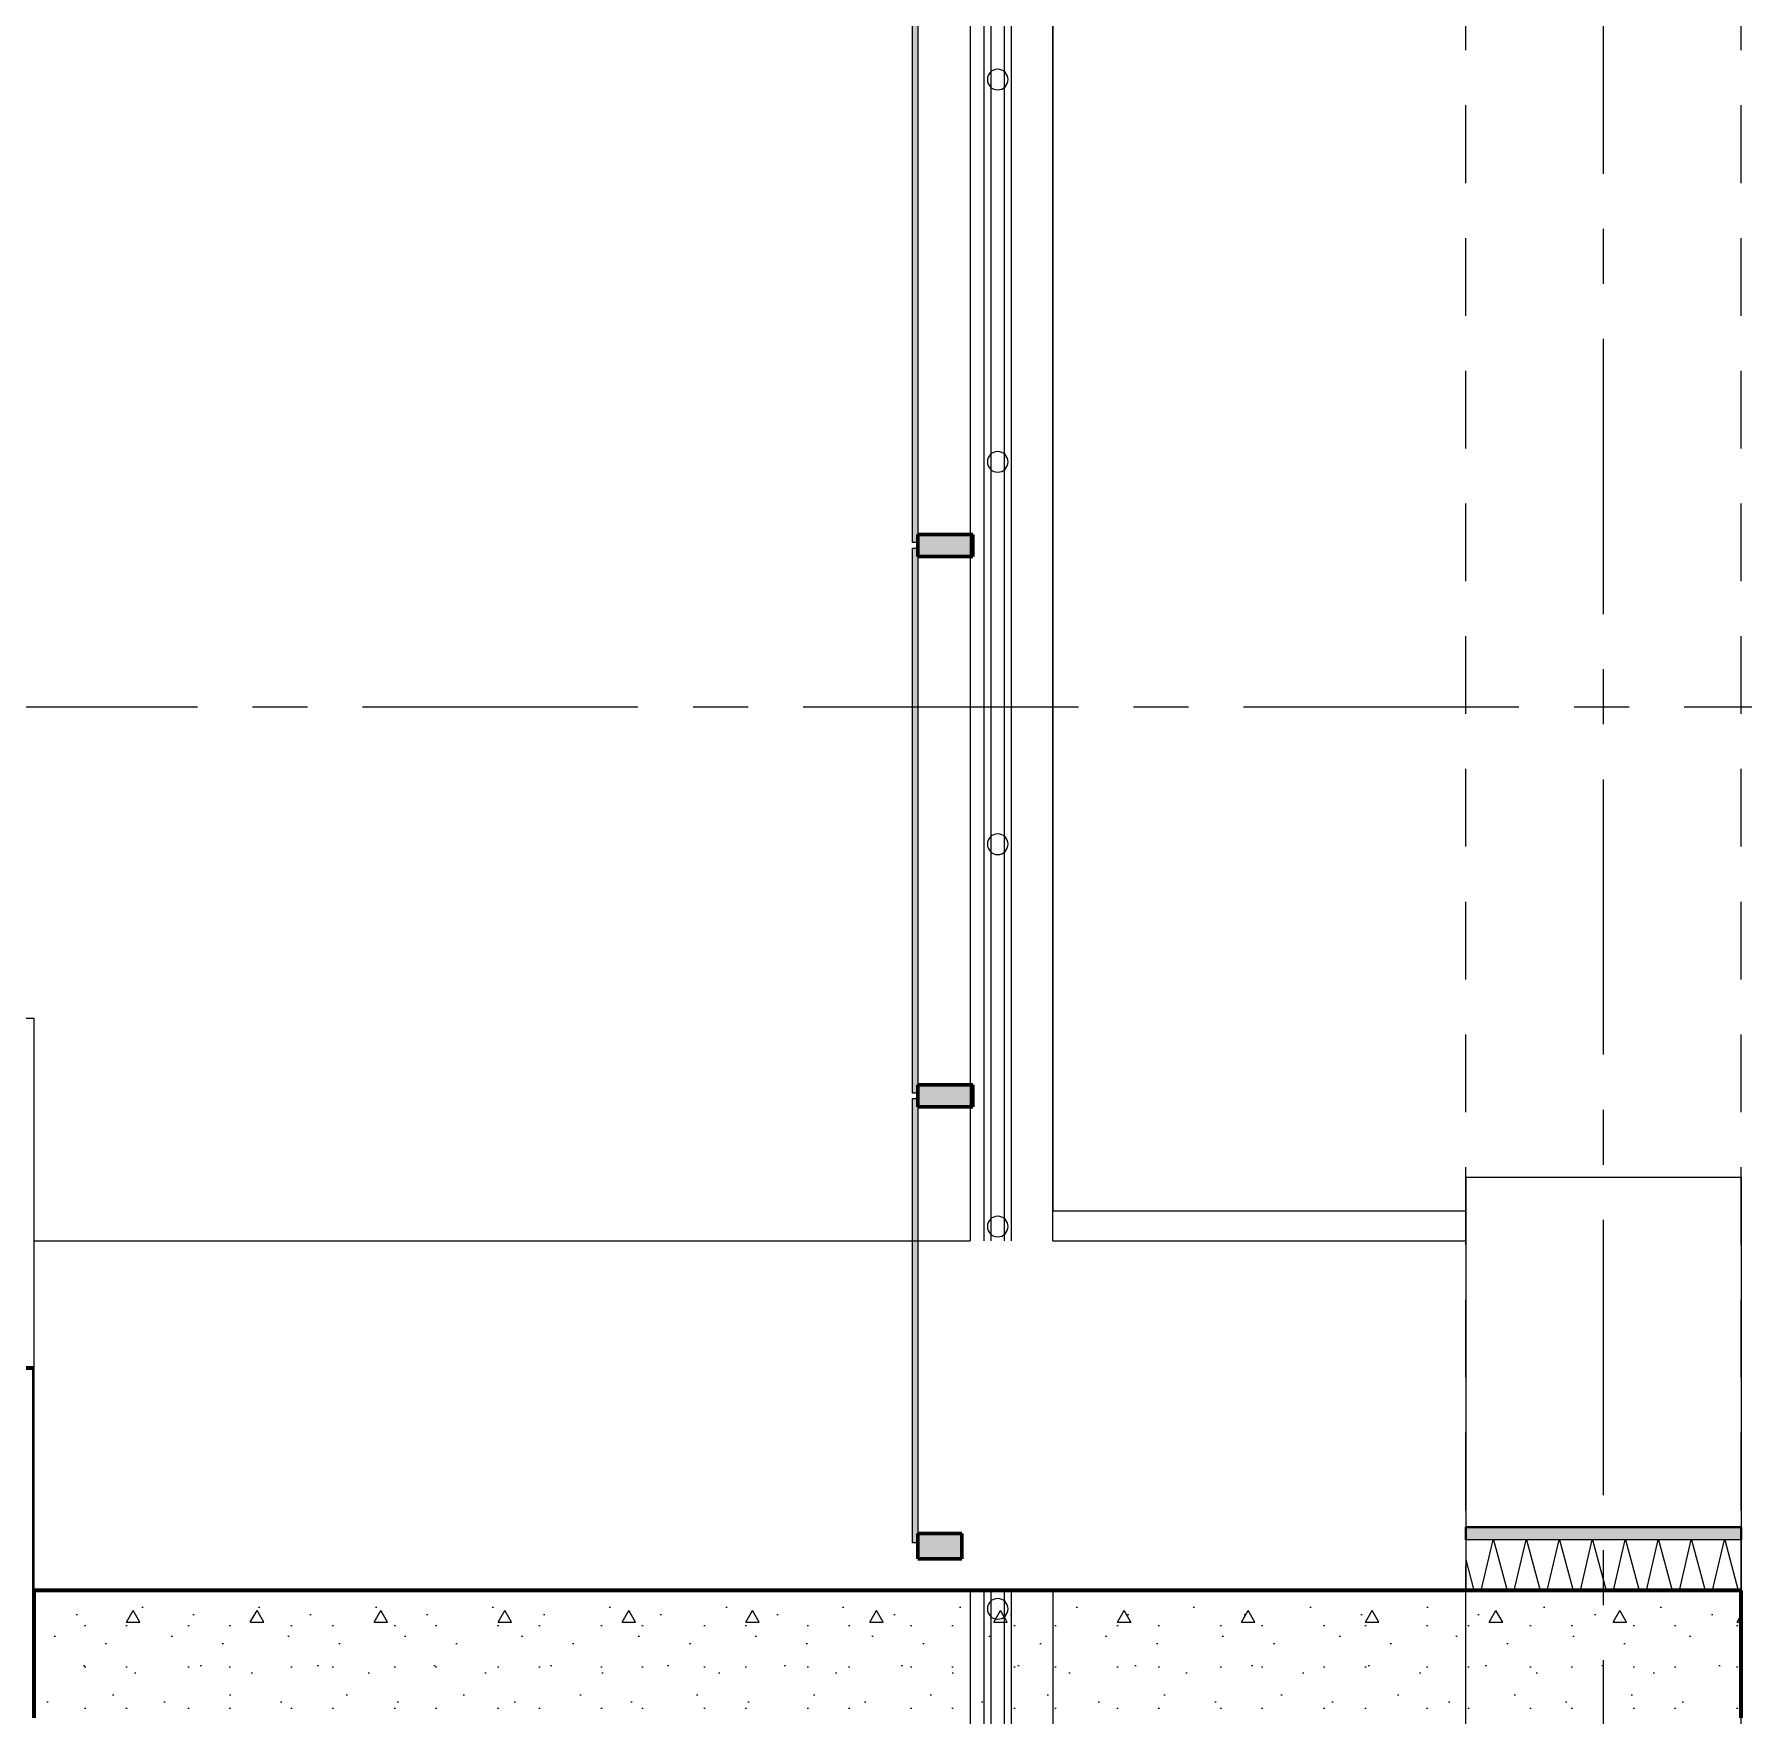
# Model space of a CAD drawing. Header units: inches. Extents: x -38 to 5698, y -33 to 92.
# Drawn here: x 283.97 to 287.075, y 21.849 to 24.904 of the extents above; entities that cross this region are included whole.
import ezdxf

# ---------------------------------------------------------------- set-up
doc = ezdxf.new("R2010")
doc.units = ezdxf.units.IN
doc.header["$MEASUREMENT"] = 0
doc.set_wipeout_variables(frame=1)
for name, pattern in [('Hidden Line', [0.195611, 0.141111, -0.0545]), ('Punto & Raya', [0.65, 0.5, -0.075, 0, -0.075]), ('Wipeout_Contour', [1, 0, -1])]:
    doc.linetypes.add(name, pattern=pattern)
for name, color, linetype in [('02 _ ARQ _ ALB _ Ejes Generales', 7, 'Continuous'), ('02 _ ARQ _ ZON _ Espacio.3D', 7, 'Continuous'), ('08 _ STR _ EXT _ 07 Losa Aligerada', 7, 'Continuous'), ('08 _ STR _ EXT _ 08 Placas Inclinadas', 7, 'Continuous'), ('08 _ STR _ EXT _ 09 Vigas', 7, 'Continuous'), ('Acabado - Muros', 7, 'Continuous'), ('Estructura - 04 MURO', 253, 'Continuous'), ('Interior - Escaleras & Barandillas', 7, 'Continuous'), ('Marcador - Secciones', 251, 'Continuous')]:
    doc.layers.add(name, color=color, linetype=linetype)
pattern_1 = [(0, (277.50004, 6e-09), (0, 0.3897114), [0.024375, -0.200625]), (0, (277.61254, 0.19486), (0, 0.3897114), [0.024375, -0.200625]), (60, (277.50004, 6e-09), (-0.3375, 0.194856), [0.024375, -0.200625]), (60, (277.72504, 6e-09), (-0.3375, 0.194856), [0.024375, -0.200625]), (120, (277.5244, 6e-09), (0.3375, 0.194856), [0.024375, -0.200625]), (120, (277.7494, 6e-09), (0.3375, 0.194856), [0.024375, -0.200625]), (0, (277.50004, 0.0375), (0, 0.075), [0, -0.075, 0, -0.1125]), (45, (277.53754, 0.0375), (-0.053033, 0.053033), [0, -0.05625, 0, -0.09375])]

# ---------------------------------------------------------------- blocks, each defined once
blk = doc.blocks.new('*X228', base_point=(2412.1771, 0))
at = {"layer": 'Estructura - 04 MURO', "color": 9, "linetype": 'Continuous', "lineweight": 5}
for p, q in [((2421.2753, 22.0764), (2421.2968, 22.1687)), ((2421.2974, 22.1687), (2421.3221, 22.0764)), ((2421.3353, 22.0764), (2421.3568, 22.1687)), ((2421.3574, 22.1687), (2421.3821, 22.0764)), ((2421.3953, 22.0764), (2421.4168, 22.1687)), ((2421.4174, 22.1687), (2421.4421, 22.0764)), ((2421.4553, 22.0764), (2421.4768, 22.1687)), ((2421.4774, 22.1687), (2421.5021, 22.0764)), ((2421.5153, 22.0764), (2421.5368, 22.1687)), ((2421.5374, 22.1687), (2421.5621, 22.0764)), ((2421.5753, 22.0764), (2421.5968, 22.1687)), ((2421.5974, 22.1687), (2421.6221, 22.0764)), ((2421.6353, 22.0764), (2421.6568, 22.1687)), ((2421.6574, 22.1687), (2421.6821, 22.0764)), ((2421.6953, 22.0764), (2421.7168, 22.1687)), ((2421.7174, 22.1687), (2421.7421, 22.0764)), ((2421.247, 22.1327), (2421.2621, 22.0764))]:
    blk.add_line(p, q, dxfattribs=at)

msp = doc.modelspace()

# ---------------------------------------------------------------- hatches: boundary and pattern name
at = {"layer": '08 _ STR _ EXT _ 08 Placas Inclinadas', "linetype": 'Continuous', "lineweight": 9}
h = msp.add_hatch(dxfattribs=at)
h.set_pattern_fill('HORMIGÓN_EN_MASA_0002', style=0, pattern_type=2)
h.set_pattern_definition(pattern_1)
h.paths.add_polyline_path([(283.7702, 21.8454), (283.9702, 21.8454), (283.9702, 22.4805), (283.7702, 22.4805)])
at = {"layer": 'Acabado - Muros', "linetype": 'Continuous', "lineweight": 9}
for points in [[(285.565, 24.97), (285.565, 23.98), (285.575, 23.98), (285.575, 24.97)], [(285.565, 23.97), (285.565, 22.98), (285.575, 22.98), (285.575, 23.97)]]:
    msp.add_hatch(color=250, dxfattribs=at).paths.add_polyline_path(points)

# ---------------------------------------------------------------- linework, layer by layer
at = {"layer": '02 _ ARQ _ ZON _ Espacio.3D', "color": 254, "linetype": 'Continuous', "lineweight": 0, "flags": 128}
msp.add_lwpolyline([(285.82, 11.584, 1.006545), (290.9535, 6.4505), (297.3949, 6.4505), (297.3958, 7.7), (297.6258, 7.7), (297.6258, 6.4505), (302.4195, 6.4505), (302.4195, 7.7), (302.995, 7.7), (302.995, 17.35), (301.67, 17.35), (301.67, 16.9001), (301.07, 16.9), (301.07, 16.2999), (300.57, 16.2998), (300.57, 17.35), (297.52, 17.35), (297.52, 26.5963), (285.82, 26.5963), (285.82, 22.7663), (287.07, 22.7663), (287.07, 22.4977), (285.82, 22.4977)], format="xyb", close=True, dxfattribs=at)
at = {"layer": '08 _ STR _ EXT _ 08 Placas Inclinadas', "color": 7, "linetype": 'Continuous', "lineweight": 80}
msp.add_line((283.9702, 22.4805), (283.7702, 22.4805), dxfattribs=at)
at = {"layer": '08 _ STR _ EXT _ 08 Placas Inclinadas', "color": 7, "linetype": 'Continuous', "lineweight": 13, "flags": 128}
for points in [[(283.9702, 23.1156), (283.7702, 23.1156)], [(283.9702, 22.4805), (283.9702, 23.1156)]]:
    msp.add_lwpolyline(points, dxfattribs=at)
at = {"layer": '08 _ STR _ EXT _ 08 Placas Inclinadas', "color": 7, "linetype": 'Continuous', "lineweight": 80, "flags": 128}
msp.add_lwpolyline([(283.9702, 21.8454), (283.9702, 22.4805)], dxfattribs=at)
at = {"layer": 'Acabado - Muros', "color": 7, "linetype": 'Continuous', "lineweight": 60}
for p, q in [((285.575, 23.995), (285.575, 23.955)), ((285.575, 22.995), (285.575, 22.955))]:
    msp.add_line(p, q, dxfattribs=at)
at = {"layer": 'Acabado - Muros', "color": 7, "linetype": 'Continuous', "lineweight": 13, "flags": 128}
for points in [[(285.565, 24.97), (285.575, 24.97), (285.575, 23.98), (285.565, 23.98)], [(285.565, 23.97), (285.575, 23.97), (285.575, 22.98), (285.565, 22.98)]]:
    msp.add_lwpolyline(points, close=True, dxfattribs=at)
at = {"layer": 'Interior - Escaleras & Barandillas', "color": 161, "linetype": 'Continuous', "lineweight": 13, "flags": 128}
msp.add_lwpolyline([(285.7388, 22.0432, 1), (285.7013, 22.0432, 1)], format="xyb", close=True, dxfattribs=at)

# ---------------------------------------------------------------- next in the draw order: wipeouts: each hides what was drawn before it
at = {"color": 254, "linetype": 'Wipeout_Contour', "lineweight": 0, "ltscale": 9682.371993}
msp.add_wipeout([(285.67, 33.75), (285.67, 22.7114), (285.82, 22.7114), (285.82, 33.75)], dxfattribs=at).dxf.layer = 'Estructura - 04 MURO'
at = {"color": 254, "linetype": 'Wipeout_Contour', "lineweight": 0, "ltscale": 9686.394179}
msp.add_wipeout([(287.07, 22.4805), (286.57, 22.4805), (286.57, 21.8454), (287.07, 21.8454)], dxfattribs=at).dxf.layer = 'Estructura - 04 MURO'

# ---------------------------------------------------------------- next in the draw order: hatches: boundary and pattern name
at = {"layer": 'Acabado - Muros', "linetype": 'Continuous', "lineweight": 0}
for points in [[(285.675, 23.995), (285.575, 23.995), (285.575, 23.955), (285.675, 23.955)], [(285.675, 22.995), (285.575, 22.995), (285.575, 22.955), (285.675, 22.955)]]:
    msp.add_hatch(color=254, dxfattribs=at).paths.add_polyline_path(points)

# ---------------------------------------------------------------- next in the draw order: linework, layer by layer
at = {"layer": '08 _ STR _ EXT _ 07 Losa Aligerada', "color": 7, "linetype": 'Continuous', "lineweight": 18, "flags": 128}
msp.add_lwpolyline([(300.87, 41.4352), (299.92, 41.4352), (299.92, 42.9), (294.72, 42.9), (294.72, 41.4352), (293.7699, 41.4352), (293.7699, 39.9), (288.7701, 39.9), (288.7701, 41.1), (285.3701, 41.1), (285.3701, 37.7), (286.57, 37.7), (286.57, 33.9), (285.67, 33.9), (285.67, 21.2663), (285.72, 21.2663), (285.72, 11.97, 1.049431), (291.2937, 6.3), (302.1003, 6.3)], format="xyb", dxfattribs=at)
at = {"layer": 'Acabado - Muros', "color": 7, "linetype": 'Continuous', "lineweight": 60}
for p, q in [((285.675, 23.995), (285.575, 23.995)), ((285.675, 23.995), (285.675, 23.955)), ((285.675, 23.955), (285.575, 23.955)), ((285.675, 22.995), (285.575, 22.995)), ((285.675, 22.995), (285.675, 22.955)), ((285.675, 22.955), (285.575, 22.955))]:
    msp.add_line(p, q, dxfattribs=at)
at = {"layer": 'Estructura - 04 MURO', "color": 7, "linetype": 'Continuous', "lineweight": 13, "flags": 128}
for points in [[(285.67, 33.9), (285.67, 22.7114)], [(285.82, 22.7114), (285.82, 33.75)], [(287.07, 22.4805), (286.57, 22.4805)], [(286.57, 21.8454), (286.57, 22.4805)], [(287.07, 21.8454), (287.07, 22.4805)]]:
    msp.add_lwpolyline(points, dxfattribs=at)
at = {"layer": 'Interior - Escaleras & Barandillas', "color": 161, "linetype": 'Continuous', "lineweight": 13}
for p, q in [((285.7075, 33.8625), (285.7075, 11.6306)), ((285.7075, 33.8625), (285.7075, 11.6306)), ((285.7075, 33.8625), (285.7075, 11.6306)), ((285.7325, 11.6203), (285.7325, 33.8375)), ((285.7325, 11.6203), (285.7325, 33.8375)), ((285.7325, 11.6203), (285.7325, 33.8375)), ((285.695, 33.7875), (285.695, 11.6504)), ((285.745, 11.6504), (285.745, 33.7875))]:
    msp.add_line(p, q, dxfattribs=at)
at = {"layer": 'Interior - Escaleras & Barandillas', "color": 161, "linetype": 'Continuous', "lineweight": 13, "flags": 128}
for points in [[(285.7388, 24.8213, 1), (285.7013, 24.8213, 1)], [(285.7388, 24.1268, 1), (285.7013, 24.1268, 1)], [(285.7388, 23.4322, 1), (285.7013, 23.4322, 1)], [(285.7388, 22.7377, 1), (285.7013, 22.7377, 1)]]:
    msp.add_lwpolyline(points, format="xyb", close=True, dxfattribs=at)
at = {"layer": 'Marcador - Secciones', "color": 251, "linetype": 'Punto & Raya', "lineweight": 13}
msp.add_line((282.1667, 23.6815), (306.4526, 23.6815), dxfattribs=at)

# ---------------------------------------------------------------- next in the draw order: wipeouts: each hides what was drawn before it
at = {"color": 254, "linetype": 'Wipeout_Contour', "lineweight": 0, "ltscale": 9681.203283}
msp.add_wipeout([(287.07, 22.7114), (283.9702, 22.7114), (283.9702, 22.0764), (287.07, 22.0764)], dxfattribs=at).dxf.layer = '08 _ STR _ EXT _ 08 Placas Inclinadas'

# ---------------------------------------------------------------- next in the draw order: hatches: boundary and pattern name
at = {"layer": '08 _ STR _ EXT _ 08 Placas Inclinadas', "linetype": 'Continuous', "lineweight": 9}
h = msp.add_hatch(dxfattribs=at)
h.set_pattern_fill('HORMIGÓN_EN_MASA_0002', style=0, pattern_type=2)
h.set_pattern_definition(pattern_1)
h.paths.add_polyline_path([(283.9702, 21.8454), (287.07, 21.8454), (287.07, 22.0764), (283.9702, 22.0764)])
at = {"layer": 'Acabado - Muros', "linetype": 'Continuous', "lineweight": 9}
msp.add_hatch(color=250, dxfattribs=at).paths.add_polyline_path([(285.565, 22.97), (285.565, 22.163), (285.575, 22.163), (285.575, 22.97)])
at = {"layer": 'Acabado - Muros', "linetype": 'Continuous', "lineweight": 0}
msp.add_hatch(color=254, dxfattribs=at).paths.add_polyline_path([(285.655, 22.1803), (285.575, 22.1803), (285.575, 22.1341), (285.655, 22.1341)])

# ---------------------------------------------------------------- next in the draw order: linework, layer by layer
at = {"layer": '08 _ STR _ EXT _ 08 Placas Inclinadas', "color": 7, "linetype": 'Continuous', "lineweight": 80}
msp.add_line((287.07, 22.0764), (283.9702, 22.0764), dxfattribs=at)
at = {"layer": '08 _ STR _ EXT _ 08 Placas Inclinadas', "color": 7, "linetype": 'Continuous', "lineweight": 13, "flags": 128}
for points in [[(285.67, 22.7114), (283.9702, 22.7114)], [(283.9702, 22.0764), (283.9702, 22.7114)], [(287.07, 22.7114), (285.82, 22.7114)], [(287.07, 22.0764), (287.07, 22.7114)]]:
    msp.add_lwpolyline(points, dxfattribs=at)
at = {"layer": '08 _ STR _ EXT _ 08 Placas Inclinadas', "color": 7, "linetype": 'Continuous', "lineweight": 80, "flags": 128}
for points in [[(283.9702, 21.8454), (283.9702, 22.0764)], [(287.07, 21.8454), (287.07, 22.0764)]]:
    msp.add_lwpolyline(points, dxfattribs=at)
at = {"layer": 'Acabado - Muros', "color": 7, "linetype": 'Continuous', "lineweight": 60}
for p, q in [((285.655, 22.1803), (285.575, 22.1803)), ((285.575, 22.1803), (285.575, 22.1341)), ((285.655, 22.1803), (285.655, 22.1341)), ((285.655, 22.1341), (285.575, 22.1341))]:
    msp.add_line(p, q, dxfattribs=at)
at = {"layer": 'Acabado - Muros', "color": 7, "linetype": 'Continuous', "lineweight": 13, "flags": 128}
msp.add_lwpolyline([(285.565, 22.97), (285.575, 22.97), (285.575, 22.163), (285.565, 22.163)], close=True, dxfattribs=at)
at = {"layer": 'Estructura - 04 MURO', "color": 143, "linetype": 'Continuous', "lineweight": 5}
msp.add_line((287.07, 22.1687), (286.57, 22.1687), dxfattribs=at)
at = {"layer": 'Estructura - 04 MURO', "color": 143, "linetype": 'Continuous', "lineweight": 5, "flags": 128}
for points in [[(286.57, 22.1687), (286.57, 22.0764)], [(287.07, 22.1687), (287.07, 22.0764)], [(286.57, 22.0764), (287.07, 22.0764)]]:
    msp.add_lwpolyline(points, dxfattribs=at)

# ---------------------------------------------------------------- next in the draw order: block references
at = {"layer": 'Estructura - 04 MURO', "color": 7, "lineweight": 80}
msp.add_blockref('*X228', (277.5, 0), dxfattribs=at)

# ---------------------------------------------------------------- next in the draw order: wipeouts: each hides what was drawn before it
at = {"color": 254, "linetype": 'Wipeout_Contour', "lineweight": 0, "ltscale": 9686.406929}
msp.add_wipeout([(287.07, 22.8269), (286.57, 22.8269), (286.57, 22.1918), (287.07, 22.1918)], dxfattribs=at).dxf.layer = 'Estructura - 04 MURO'

# ---------------------------------------------------------------- next in the draw order: hatches: boundary and pattern name
at = {"layer": 'Estructura - 04 MURO', "linetype": 'Continuous', "lineweight": 9}
msp.add_hatch(color=252, dxfattribs=at).paths.add_polyline_path([(287.07, 22.1918), (286.57, 22.1918), (286.57, 22.1687), (287.07, 22.1687)])

# ---------------------------------------------------------------- next in the draw order: linework, layer by layer
at = {"layer": '02 _ ARQ _ ALB _ Ejes Generales', "color": 252, "linetype": 'Punto & Raya', "lineweight": 13}
msp.add_line((286.82, 3.05), (286.82, 44.9), dxfattribs=at)
at = {"layer": '08 _ STR _ EXT _ 09 Vigas', "color": 251, "linetype": 'Hidden Line', "lineweight": 13}
for p, q in [((286.57, 17.4), (286.57, 29.7)), ((287.07, 17.4), (287.07, 29.7))]:
    msp.add_line(p, q, dxfattribs=at)
at = {"layer": 'Estructura - 04 MURO', "color": 7, "linetype": 'Continuous', "lineweight": 40}
msp.add_line((287.07, 22.1918), (286.57, 22.1918), dxfattribs=at)
at = {"layer": 'Estructura - 04 MURO', "color": 7, "linetype": 'Continuous', "lineweight": 13, "flags": 128}
for points in [[(287.07, 22.8269), (286.57, 22.8269)], [(286.57, 22.8269), (286.57, 22.1918)], [(287.07, 22.8269), (287.07, 22.1918)]]:
    msp.add_lwpolyline(points, dxfattribs=at)
at = {"layer": 'Estructura - 04 MURO', "color": 7, "linetype": 'Continuous', "lineweight": 40, "flags": 128}
for points in [[(286.57, 22.1918), (286.57, 22.1687)], [(287.07, 22.1918), (287.07, 22.1687)]]:
    msp.add_lwpolyline(points, dxfattribs=at)

doc.saveas('drawing.dxf')
